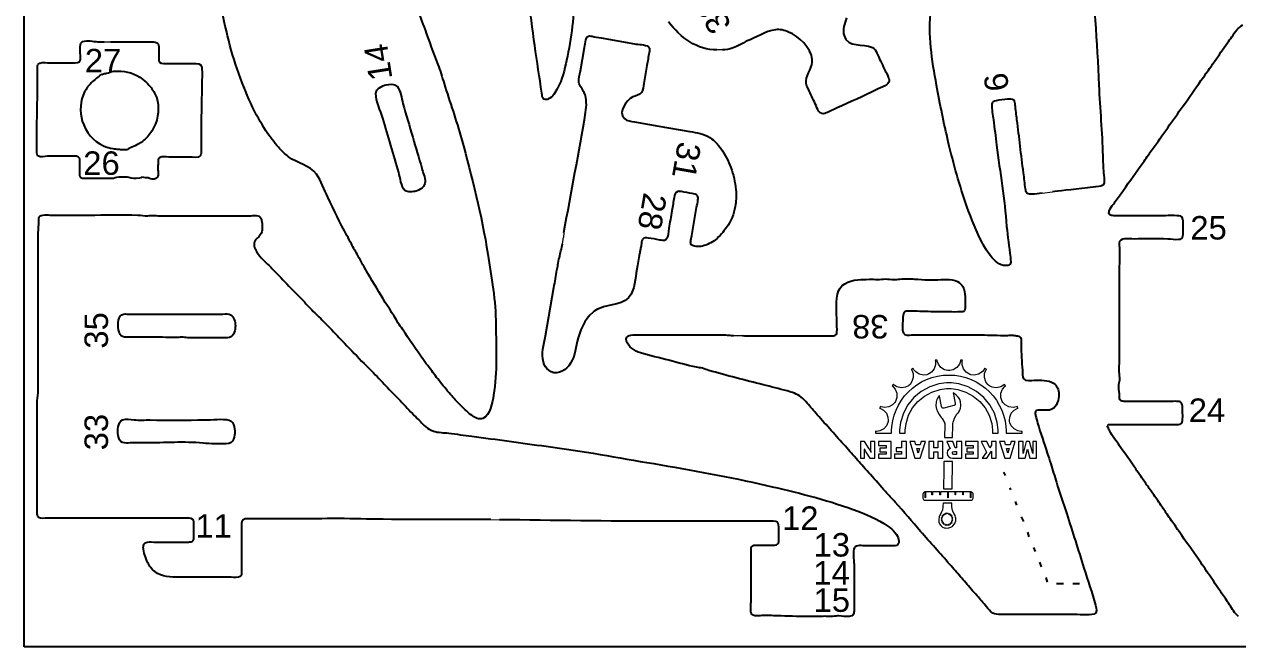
# Model space of a CAD drawing. Header units: millimetres. Extents: x 0 to 300, y 0 to 230.
# Drawn here: x 0 to 155.1, y 0 to 79.6 of the extents above; entities that cross this region are included whole.
import ezdxf
from ezdxf.enums import TextEntityAlignment as Align

# ---------------------------------------------------------------- set-up
doc = ezdxf.new("R2010")
doc.units = ezdxf.units.MM
doc.layers.add('Cut', color=7, linetype='Continuous', true_color=0xffffff)
for name, color, linetype, lineweight, true_color in [('Gravur', 3, 'Continuous', 15, 0x00ff00), ('Linen', 2, 'Continuous', 25, 0xffff00), ('Stege', 5, 'Continuous', 20, 0x0000ff), ('Text', 1, 'Continuous', 25, 0xff0000)]:
    doc.layers.add(name, color=color, linetype=linetype, lineweight=lineweight, true_color=true_color)
doc.styles.add('textstyle12', font='')
doc.styles.add('textstyle13', font='')
doc.styles.add('textstyle15', font='')
doc.styles.add('textstyle29', font='')
doc.styles.add('textstyle30', font='')
doc.styles.add('textstyle31', font='')
doc.styles.add('textstyle32', font='')
doc.styles.add('textstyle33', font='')
doc.styles.add('textstyle34', font='')
doc.styles.add('textstyle35', font='')
doc.styles.add('textstyle36', font='')
doc.styles.add('textstyle37', font='')
doc.styles.add('textstyle38', font='')
doc.styles.add('textstyle39', font='')
doc.styles.add('textstyle47', font='')
doc.styles.add('textstyle8', font='')
doc.styles.add('textstyle9', font='')
doc.styles.get('textstyle12').set_extended_font_data('Arial')
doc.styles.get('textstyle13').set_extended_font_data('Arial')
doc.styles.get('textstyle15').set_extended_font_data('Arial')
doc.styles.get('textstyle29').set_extended_font_data('Arial')
doc.styles.get('textstyle30').set_extended_font_data('Arial')
doc.styles.get('textstyle31').set_extended_font_data('Arial')
doc.styles.get('textstyle32').set_extended_font_data('Arial')
doc.styles.get('textstyle33').set_extended_font_data('Arial')
doc.styles.get('textstyle34').set_extended_font_data('Arial')
doc.styles.get('textstyle35').set_extended_font_data('Arial')
doc.styles.get('textstyle36').set_extended_font_data('Arial')
doc.styles.get('textstyle37').set_extended_font_data('Arial')
doc.styles.get('textstyle38').set_extended_font_data('Arial')
doc.styles.get('textstyle39').set_extended_font_data('Arial')
doc.styles.get('textstyle47').set_extended_font_data('Arial')
doc.styles.get('textstyle8').set_extended_font_data('Arial')
doc.styles.get('textstyle9').set_extended_font_data('Arial')

msp = doc.modelspace()

# ---------------------------------------------------------------- linework, layer by layer
at = {"layer": 'Cut'}
for p, q in [((0, 0), (0, 230)), ((138.62, 28.42), (138.43, 28.24)), ((300, 0), (0, 0))]:
    msp.add_line(p, q, dxfattribs=at)
for points in [[(73.73, 77.83), (77.99, 77.08)], [(71.1, 73.61), (71.63, 76.61)], [(2.97, 74.67), (5.52, 74.67)], [(1.7, 71.72), (1.7, 73.59)], [(79.59, 74.31), (79.18, 71.99)], [(78.02, 67.11), (81.11, 66.57), (85.08, 65.87)], [(21.12, 62.6), (18.47, 62.6)], [(85.32, 52.57), (85.95, 56.15)], [(3.43, 55.19), (8.24, 55.19)], [(24.43, 55.09), (28.65, 55.09)], [(145.88, 55.11), (139.9, 55.11)], [(1.77, 46.75), (1.77, 52.54)], [(140, 37.16), (140, 46.77)], [(66.62, 39.73), (67.71, 45.92)], [(15.99, 42.53), (22.96, 42.53), (25.12, 42.53)], [(15.9, 39.59), (13.64, 39.59)], [(78.28, 39.86), (83.09, 39.86), (89.18, 39.86)], [(93.59, 39.76), (98.01, 39.76), (101.93, 39.76)], [(146.37, 31.37), (141.86, 31.37)], [(1.67, 18.79), (1.67, 25.36)], [(15.5, 26.05), (13.54, 26.05)], [(17.07, 16.43), (5.79, 16.43), (2.94, 16.43)], [(32.28, 16.34), (29.14, 16.34)], [(94.69, 16.04), (91.94, 16.04), (81.54, 16.04)], [(27.77, 14.57), (27.77, 10.15)], [(92.92, 5.93), (92.92, 10.94)], [(106.07, 10.55), (106.07, 6.42)], [(26.1, 8.88), (23.55, 8.88), (19.82, 8.88)], [(133.92, 4.14), (126.85, 4.14), (124.79, 4.14)]]:
    msp.add_lwpolyline(points, dxfattribs=at)
for points in [[(133.64, 104.86), (135.89, 94), (136.89, 82.83), (137.37, 71.79)], [(65.15, 77.61), (64.63, 82.01), (63.87, 86.38), (63.26, 90.76)], [(48.98, 84.56), (49.78, 82.69), (50.54, 80.79), (51.23, 78.87)], [(70.44, 83.7), (70.24, 80.79), (69.97, 77.81), (69.32, 74.96)], [(27.87, 72.1), (26.61, 75.24), (25.83, 78.5), (25.16, 81.81)], [(116.62, 71.79), (116.04, 75), (115.5, 78.24), (115.91, 81.5)], [(88.55, 76.3), (86.08, 76.27), (83.84, 77.87), (82.37, 79.9)], [(105.11, 80.39), (104.89, 79.66), (104.55, 78.9), (104.79, 78.13)], [(155.02, 78.86), (155.25, 79.11), (155.49, 79.34), (155.79, 79.51)], [(7.35, 77.31), (7.67, 77.57), (8.7, 77.42), (9.05, 77.38)], [(51.23, 78.87), (51.76, 77.4), (52.27, 75.9), (52.86, 74.45)], [(66.05, 71.53), (65.78, 73.56), (65.4, 75.58), (65.15, 77.61)], [(71.63, 76.61), (71.68, 76.91), (71.73, 77.28), (71.8, 77.58)], [(71.8, 77.58), (71.84, 77.74), (71.85, 77.88), (71.97, 77.98)], [(71.97, 77.98), (72.15, 78.15), (72.39, 78.07), (72.58, 78.04)], [(72.58, 78.04), (72.92, 77.98), (73.38, 77.9), (73.73, 77.83)], [(96.04, 78.89), (94.69, 78.7), (93.59, 77.81), (92.3, 77.44)], [(97.71, 78.59), (97.2, 78.81), (96.59, 78.96), (96.04, 78.89)], [(100.73, 75.08), (100.59, 76.61), (99.02, 78.03), (97.71, 78.59)], [(104.79, 78.13), (105.29, 76.51), (107.22, 77.21), (108.42, 76.61)], [(153.81, 77.19), (154, 77.46), (154.17, 77.71), (154.37, 77.98)], [(154.37, 77.98), (154.59, 78.29), (154.77, 78.58), (155.02, 78.86)], [(7.19, 75.45), (7.19, 75.88), (6.99, 77.03), (7.35, 77.31)], [(9.05, 77.38), (9.28, 77.36), (9.42, 77.34), (9.64, 77.33)], [(9.64, 77.33), (9.85, 77.31), (10.02, 77.32), (10.23, 77.32)], [(11.02, 77.32), (11.08, 77.32), (11.34, 77.32), (11.61, 77.32)], [(11.61, 77.32), (11.84, 77.32), (12.06, 77.32), (12.29, 77.32)], [(12.29, 77.32), (12.74, 77.32), (13.04, 77.32), (13.47, 77.32)], [(13.47, 77.32), (13.81, 77.32), (14.12, 77.32), (14.45, 77.32)], [(14.45, 77.32), (14.97, 77.32), (15.5, 77.32), (16.02, 77.32)], [(16.02, 77.32), (16.38, 77.32), (16.69, 77.4), (16.97, 77.22)], [(16.97, 77.22), (17.2, 77.06), (17.19, 76.78), (17.2, 76.53)], [(17.2, 76.53), (17.21, 76.2), (17.2, 75.68), (17.2, 75.36)], [(77.99, 77.08), (78.49, 76.99), (79.37, 77.01), (79.78, 76.71)], [(79.78, 76.71), (80.03, 76.52), (79.92, 76.2), (79.88, 75.95)], [(92.3, 77.44), (91.21, 76.69), (89.98, 76.26), (89.25, 76.3)], [(108.42, 76.61), (108.73, 76.46), (108.85, 76.17), (108.99, 75.87)], [(152.15, 74.84), (152.7, 75.61), (153.26, 76.41), (153.81, 77.19)], [(1.75, 74.44), (1.93, 74.8), (2.64, 74.67), (2.97, 74.67)], [(5.52, 74.67), (5.95, 74.67), (6.42, 74.62), (6.79, 74.68)], [(6.79, 74.68), (7.25, 74.76), (7.19, 75.07), (7.19, 75.45)], [(17.2, 75.36), (17.2, 75.02), (17.11, 74.72), (17.51, 74.6)], [(17.51, 74.6), (17.86, 74.5), (18.36, 74.57), (18.77, 74.57)], [(18.77, 74.57), (19.72, 74.57), (20.67, 74.57), (21.61, 74.57)], [(21.61, 74.57), (22.11, 74.57), (22.59, 74.62), (22.68, 74.08)], [(69.32, 74.96), (69.05, 73.76), (68.77, 72.52), (68.18, 71.43)], [(79.88, 75.95), (79.79, 75.42), (79.68, 74.84), (79.59, 74.31)], [(99.95, 72.33), (100.02, 73.27), (100.83, 74.13), (100.73, 75.08)], [(108.99, 75.87), (109.31, 75.2), (109.61, 74.58), (109.93, 73.9)], [(151.67, 74.15), (151.83, 74.39), (151.98, 74.6), (152.15, 74.84)], [(1.7, 73.59), (1.7, 73.85), (1.64, 74.2), (1.75, 74.44)], [(9.93, 73.17), (9.57, 73), (9.52, 72.92), (9.24, 72.67)], [(9.93, 73.17), (10.23, 73.27), (10.31, 73.29), (10.53, 73.33)], [(10.53, 73.33), (10.89, 73.4), (11.09, 73.53), (11.41, 73.57)], [(11.41, 73.57), (11.7, 73.62), (12.06, 73.6), (12.39, 73.59)], [(12.39, 73.59), (13.48, 73.54), (14.64, 73.03), (15.43, 72.3)], [(22.68, 74.08), (22.79, 73.43), (22.69, 72.27), (22.69, 71.53)], [(52.86, 74.45), (53.18, 73.66), (53.42, 72.82), (53.67, 72)], [(70.9, 72.15), (70.82, 72.61), (71.02, 73.17), (71.1, 73.61)], [(109.93, 73.9), (110.09, 73.58), (110.32, 73.15), (110.45, 72.82)], [(150.42, 72.38), (150.64, 72.68), (150.84, 72.97), (151.05, 73.27)], [(151.05, 73.27), (151.27, 73.56), (151.46, 73.84), (151.67, 74.15)], [(1.6, 65.45), (1.6, 67.54), (1.7, 69.63), (1.7, 71.72)], [(8.57, 72.11), (8.24, 71.77), (7.94, 71.38), (7.72, 70.94)], [(9.24, 72.67), (9.03, 72.49), (8.78, 72.31), (8.57, 72.11)], [(15.43, 72.3), (15.67, 72.08), (15.89, 71.87), (16.09, 71.63)], [(16.09, 71.63), (16.4, 71.24), (16.73, 70.72), (16.9, 70.25)], [(22.69, 71.53), (22.69, 69.51), (22.6, 67.47), (22.6, 65.44)], [(29.7, 67.98), (28.98, 69.31), (28.43, 70.7), (27.87, 72.1)], [(44.95, 70.72), (44.95, 71.36), (45.71, 71.7), (46.26, 71.84)], [(46.26, 71.84), (46.66, 71.94), (47.34, 71.99), (47.66, 71.65)], [(47.66, 71.65), (48.11, 71.18), (48.22, 70.07), (48.4, 69.45)], [(53.67, 72), (54.4, 69.64), (55.23, 67.31), (55.89, 64.93)], [(66.19, 70.55), (66.14, 70.85), (66.09, 71.22), (66.05, 71.53)], [(68.18, 71.43), (67.9, 70.91), (67.57, 70.26), (67, 70.03)], [(71.58, 70.84), (71.38, 71.29), (70.99, 71.67), (70.9, 72.15)], [(79.18, 71.99), (79.12, 71.64), (79.12, 71.16), (78.92, 70.86)], [(100.34, 71.05), (100.14, 71.46), (99.91, 71.86), (99.95, 72.33)], [(109.99, 71.73), (109.67, 71.56), (109.25, 71.39), (108.91, 71.22)], [(110.48, 72.14), (110.37, 71.94), (110.2, 71.84), (109.99, 71.73)], [(110.45, 72.82), (110.54, 72.61), (110.61, 72.38), (110.48, 72.14)], [(118.12, 64.53), (117.56, 66.93), (117.06, 69.36), (116.62, 71.79)], [(137.37, 71.79), (137.5, 68.78), (137.79, 65.77), (137.86, 62.76)], [(148.15, 69.15), (148.92, 70.21), (149.65, 71.3), (150.42, 72.38)], [(7.72, 70.94), (7.14, 69.79), (7.04, 68.43), (7.42, 67.21)], [(16.9, 70.25), (17.31, 69.07), (17.15, 67.53), (16.58, 66.43)], [(45.82, 67.58), (45.54, 68.53), (44.95, 69.74), (44.95, 70.72)], [(66.44, 69.99), (66.23, 70.09), (66.22, 70.35), (66.19, 70.55)], [(67, 70.03), (66.84, 69.96), (66.61, 69.91), (66.44, 69.99)], [(71.76, 68.32), (71.89, 69.14), (71.93, 70.06), (71.58, 70.84)], [(77.79, 70.29), (76.97, 69.86), (75.86, 68.43), (76.72, 67.53)], [(78.92, 70.86), (78.7, 70.52), (78.13, 70.47), (77.79, 70.29)], [(101.22, 69.19), (100.92, 69.81), (100.63, 70.43), (100.34, 71.05)], [(108.91, 71.22), (107.27, 70.41), (105.58, 69.62), (103.9, 68.89)], [(125.69, 70), (125.23, 69.94), (124.68, 69.88), (124.22, 69.8)], [(126.49, 69.87), (126.3, 70.07), (125.95, 70.03), (125.69, 70)], [(126.67, 69.24), (126.65, 69.49), (126.65, 69.69), (126.49, 69.87)], [(48.4, 69.45), (48.81, 68.01), (49.24, 66.56), (49.65, 65.13)], [(68.99, 52.96), (69.89, 58.07), (70.92, 63.19), (71.76, 68.32)], [(101.76, 68.26), (101.45, 68.49), (101.4, 68.81), (101.22, 69.19)], [(102.52, 68.25), (102.27, 68.15), (102.01, 68.08), (101.76, 68.26)], [(103.9, 68.89), (103.46, 68.7), (102.96, 68.43), (102.52, 68.25)], [(123.67, 69.33), (123.65, 68.72), (123.82, 67.99), (123.9, 67.37)], [(124.22, 69.8), (123.93, 69.75), (123.69, 69.67), (123.67, 69.33)], [(126.9, 67.37), (126.82, 67.99), (126.73, 68.62), (126.67, 69.24)], [(144.19, 63.55), (145.51, 65.42), (146.82, 67.29), (148.15, 69.15)], [(7.42, 67.21), (7.85, 65.84), (8.79, 64.61), (10.13, 64.03)], [(31.7, 64.84), (30.94, 65.82), (30.3, 66.88), (29.7, 67.98)], [(47.88, 60.62), (47.22, 62.94), (46.5, 65.26), (45.82, 67.58)], [(76.72, 67.53), (77.03, 67.21), (77.6, 67.19), (78.02, 67.11)], [(123.9, 67.37), (124.03, 66.29), (124.15, 65.21), (124.29, 64.14)], [(127.74, 60.6), (127.43, 62.85), (127.19, 65.12), (126.9, 67.37)], [(1.6, 63.48), (1.59, 64.14), (1.6, 64.79), (1.6, 65.45)], [(16.18, 65.74), (16.01, 65.49), (15.84, 65.27), (15.63, 65.05)], [(16.58, 66.43), (16.46, 66.18), (16.34, 65.97), (16.18, 65.74)], [(22.6, 65.44), (22.6, 64.79), (22.6, 64.14), (22.6, 63.48)], [(85.08, 65.87), (85.97, 65.71), (86.85, 65.58), (87.63, 65.09)], [(10.13, 64.03), (10.49, 63.88), (10.94, 63.74), (11.31, 63.69)], [(11.31, 63.69), (11.59, 63.66), (11.73, 63.64), (12, 63.61)], [(12, 63.61), (12.25, 63.58), (12.37, 63.58), (12.59, 63.58)], [(14.94, 64.47), (14.16, 63.94), (13.71, 63.91), (13.18, 63.58)], [(15.63, 65.05), (15.41, 64.84), (15.19, 64.64), (14.94, 64.47)], [(32.49, 63.86), (32.22, 64.18), (31.96, 64.49), (31.7, 64.84)], [(33.79, 62.64), (33.3, 63.03), (32.89, 63.39), (32.49, 63.86)], [(49.65, 65.13), (50.02, 63.83), (50.47, 62.51), (50.81, 61.2)], [(55.89, 64.93), (57.22, 60.08), (58.48, 55.2), (59.25, 50.21)], [(87.63, 65.09), (88.23, 64.72), (88.67, 64.24), (89.07, 63.67)], [(89.07, 63.67), (89.59, 62.93), (90.01, 62.1), (90.32, 61.26)], [(120.5, 56.29), (119.56, 58.97), (118.78, 61.75), (118.12, 64.53)], [(124.29, 64.14), (124.74, 60.69), (125.31, 57.2), (125.58, 53.74)], [(1.75, 62.77), (1.58, 62.94), (1.6, 63.25), (1.6, 63.48)], [(2.97, 62.7), (2.56, 62.69), (2.08, 62.46), (1.75, 62.77)], [(5.82, 62.7), (4.87, 62.7), (3.92, 62.72), (2.97, 62.7)], [(6.94, 62.6), (6.67, 62.81), (6.14, 62.7), (5.82, 62.7)], [(7.09, 61.91), (7.09, 62.13), (7.14, 62.44), (6.94, 62.6)], [(12.59, 63.58), (12.86, 63.58), (13.03, 63.58), (13.18, 63.58)], [(17.33, 62.54), (17.06, 62.41), (17.1, 62.06), (17.1, 61.81)], [(18.47, 62.6), (18.13, 62.6), (17.64, 62.69), (17.33, 62.54)], [(22.49, 62.76), (22.26, 62.46), (21.47, 62.6), (21.12, 62.6)], [(22.6, 63.48), (22.6, 63.26), (22.64, 62.94), (22.49, 62.76)], [(37.35, 60.42), (36.51, 61.57), (34.87, 61.8), (33.79, 62.64)], [(137.86, 62.76), (137.88, 62.05), (137.92, 61.32), (137.97, 60.6)], [(142.66, 61.39), (142.83, 61.63), (142.99, 61.84), (143.16, 62.08)], [(143.16, 62.08), (143.35, 62.35), (143.51, 62.6), (143.7, 62.87)], [(143.7, 62.87), (143.86, 63.1), (144.02, 63.32), (144.19, 63.55)], [(7.25, 59.95), (7.06, 60.1), (7.09, 60.41), (7.09, 60.64)], [(7.09, 60.64), (7.09, 61.02), (7.1, 61.53), (7.09, 61.91)], [(17.1, 60.64), (17.1, 60.43), (17.13, 60.18), (17, 60)], [(17.1, 61.81), (17.1, 61.62), (17.09, 61.45), (17.09, 61.23)], [(17.09, 61.23), (17.09, 61), (17.1, 60.84), (17.1, 60.64)], [(48.66, 58.33), (48.17, 58.76), (48.06, 60), (47.88, 60.62)], [(50.81, 61.2), (50.95, 60.65), (51.25, 60.02), (51.24, 59.44)], [(90.32, 61.26), (90.64, 60.37), (90.88, 59.39), (90.97, 58.45)], [(127.99, 58.54), (127.89, 59.2), (127.83, 59.94), (127.74, 60.6)], [(137.97, 60.6), (137.99, 60.18), (138.11, 59.75), (138.04, 59.33)], [(140.21, 57.96), (141.03, 59.1), (141.85, 60.26), (142.66, 61.39)], [(7.98, 59.85), (7.71, 59.85), (7.45, 59.8), (7.25, 59.95)], [(10.13, 59.85), (9.42, 59.85), (8.69, 59.85), (7.98, 59.85)], [(11.12, 59.85), (10.85, 59.85), (10.42, 59.85), (10.13, 59.85)], [(12.1, 60.04), (11.57, 59.98), (11.65, 59.87), (11.12, 59.85)], [(12.59, 60.05), (12.45, 60.05), (12.25, 60.06), (12.1, 60.04)], [(13.37, 60), (13.15, 60.05), (12.85, 60.05), (12.59, 60.05)], [(14.73, 59.9), (14.12, 59.76), (13.81, 59.91), (13.37, 60)], [(15.04, 60.05), (14.95, 60), (14.86, 59.92), (14.73, 59.9)], [(15.83, 59.93), (15.67, 59.96), (15.33, 59.95), (15.04, 60.05)], [(16.61, 59.79), (16.2, 59.73), (16.07, 59.88), (15.83, 59.93)], [(17, 60), (16.91, 59.87), (16.76, 59.81), (16.61, 59.79)], [(38.79, 57.48), (38.33, 58.44), (37.98, 59.55), (37.35, 60.42)], [(51.24, 59.44), (51.24, 58.79), (50.65, 58.41), (50.08, 58.25)], [(138.04, 59.33), (137.98, 58.97), (137.7, 58.9), (137.37, 58.85)], [(41.25, 52.57), (40.35, 54.16), (39.59, 55.82), (38.79, 57.48)], [(50.08, 58.25), (49.69, 58.15), (49, 58.04), (48.66, 58.33)], [(83.09, 57.45), (82.97, 56.86), (82.89, 56.28), (82.79, 55.71)], [(83.55, 58.21), (83.18, 58.11), (83.16, 57.77), (83.09, 57.45)], [(84.02, 58.18), (83.84, 58.21), (83.71, 58.25), (83.55, 58.21)], [(85.37, 57.95), (84.97, 58.02), (84.41, 58.12), (84.02, 58.18)], [(86.06, 57.66), (85.91, 57.88), (85.63, 57.9), (85.37, 57.95)], [(86.12, 57.12), (86.15, 57.3), (86.18, 57.5), (86.06, 57.66)], [(90.97, 58.45), (91.01, 58.02), (91, 57.7), (90.99, 57.25)], [(128.2, 57.96), (128.03, 58.09), (128.02, 58.32), (127.99, 58.54)], [(128.83, 57.86), (128.64, 57.85), (128.37, 57.82), (128.2, 57.96)], [(130.11, 58), (129.72, 57.94), (129.21, 57.87), (128.83, 57.86)], [(135.9, 58.67), (133.96, 58.43), (132.03, 58.25), (131.46, 58.17)], [(137.37, 58.85), (136.88, 58.79), (136.38, 58.73), (135.9, 58.67)], [(139.22, 56.59), (139.56, 57.05), (139.87, 57.49), (140.21, 57.96)], [(85.95, 56.15), (86.01, 56.46), (86.08, 56.81), (86.12, 57.12)], [(90.86, 56.28), (90.68, 55.27), (90.39, 54.42), (89.76, 53.58)], [(90.99, 57.25), (90.98, 56.9), (90.92, 56.62), (90.86, 56.28)], [(122.51, 51.58), (121.69, 53.08), (121.07, 54.66), (120.5, 56.29)], [(138.74, 55.8), (138.84, 56.06), (139.04, 56.33), (139.22, 56.59)], [(1.86, 54.01), (1.88, 54.36), (1.77, 54.66), (1.92, 54.96)], [(1.92, 54.96), (2.1, 55.31), (3.07, 55.19), (3.43, 55.19)], [(8.24, 55.19), (10.32, 55.19), (12.45, 55.28), (14.52, 55.19)], [(14.52, 55.19), (14.96, 55.17), (15.35, 55.08), (15.8, 55.1)], [(15.8, 55.1), (16.03, 55.11), (16.25, 55.15), (16.48, 55.15)], [(16.48, 55.15), (16.77, 55.14), (16.98, 55.1), (17.27, 55.09)], [(17.27, 55.09), (17.58, 55.09), (17.83, 55.09), (18.15, 55.09)], [(18.15, 55.09), (20.2, 55.09), (22.37, 55.09), (24.43, 55.09)], [(28.65, 55.09), (29.06, 55.09), (29.86, 55.24), (30.16, 54.94)], [(30.16, 54.94), (30.32, 54.78), (30.33, 54.52), (30.36, 54.31)], [(30.36, 54.31), (30.45, 53.75), (30.5, 53.13), (30.16, 52.64)], [(82.79, 55.71), (82.66, 55), (82.52, 54.2), (82.4, 53.49)], [(138.69, 55.34), (138.62, 55.52), (138.7, 55.69), (138.74, 55.8)], [(139.11, 55.12), (138.95, 55.13), (138.77, 55.14), (138.69, 55.34)], [(139.9, 55.11), (139.66, 55.11), (139.33, 55.1), (139.11, 55.12)], [(147.35, 55.11), (146.88, 55.12), (146.36, 55.11), (145.88, 55.11)], [(148.12, 54.62), (148.05, 55.1), (147.77, 55.11), (147.35, 55.11)], [(148.14, 52.86), (148.15, 53.37), (148.2, 54.16), (148.12, 54.62)], [(1.77, 52.54), (1.77, 53.04), (1.84, 53.52), (1.86, 54.01)], [(82.4, 53.49), (82.33, 53.1), (82.34, 52.29), (82.03, 52.02)], [(89.76, 53.58), (89.34, 53.03), (88.92, 52.49), (88.37, 52.04)], [(125.58, 53.74), (125.69, 52.43), (125.9, 51.11), (126.06, 49.81)], [(147.98, 52.24), (148.14, 52.39), (148.14, 52.65), (148.14, 52.86)], [(29.43, 51.75), (29.26, 51.29), (29.51, 50.76), (29.77, 50.39)], [(30.16, 52.64), (29.94, 52.32), (29.57, 52.13), (29.43, 51.75)], [(41.82, 51.49), (41.63, 51.86), (41.45, 52.22), (41.25, 52.57)], [(42.64, 50.02), (42.37, 50.5), (42.07, 50.99), (41.82, 51.49)], [(68.4, 49.78), (68.52, 50.36), (68.69, 50.91), (68.79, 51.5)], [(78.88, 51.32), (78.84, 51.15), (78.79, 51.01), (78.76, 50.84)], [(79.03, 52.07), (78.88, 51.83), (78.93, 51.59), (78.88, 51.32)], [(79.79, 52.25), (79.49, 52.3), (79.21, 52.35), (79.03, 52.07)], [(81.24, 52), (80.76, 52.08), (80.27, 52.18), (79.79, 52.25)], [(82.03, 52.02), (81.83, 51.84), (81.47, 51.96), (81.24, 52)], [(85.27, 51.39), (85.17, 51.51), (85.18, 51.65), (85.19, 51.8)], [(85.19, 51.8), (85.21, 52.05), (85.28, 52.33), (85.32, 52.57)], [(85.87, 51.18), (85.69, 51.21), (85.42, 51.23), (85.27, 51.39)], [(86.68, 51.22), (86.41, 51.15), (86.15, 51.14), (85.87, 51.18)], [(88.37, 52.04), (87.89, 51.65), (87.28, 51.37), (86.68, 51.22)], [(123.01, 50.69), (122.82, 50.99), (122.68, 51.27), (122.51, 51.58)], [(140.07, 50.4), (140.08, 50.79), (139.98, 51.19), (140, 51.58)], [(140, 51.58), (140.03, 52.45), (141.22, 52.17), (141.86, 52.17)], [(141.86, 52.17), (143.28, 52.17), (144.76, 52.26), (146.18, 52.16)], [(146.18, 52.16), (146.6, 52.13), (147.14, 52.06), (147.55, 52.09)], [(147.55, 52.09), (147.72, 52.1), (147.86, 52.13), (147.98, 52.24)], [(29.77, 50.39), (30.19, 49.76), (30.77, 49.25), (31.3, 48.72)], [(43.39, 48.64), (43.14, 49.1), (42.89, 49.57), (42.64, 50.02)], [(59.25, 50.21), (59.71, 47.25), (60.27, 44.19), (60.29, 41.19)], [(68.22, 48.81), (68.27, 49.12), (68.34, 49.47), (68.4, 49.78)], [(78.55, 49.78), (78.48, 49.41), (78.44, 49.13), (78.37, 48.72)], [(78.68, 50.36), (78.64, 50.15), (78.6, 50.01), (78.55, 49.78)], [(78.76, 50.84), (78.72, 50.68), (78.72, 50.53), (78.68, 50.36)], [(124.61, 48.96), (123.95, 49.34), (123.42, 50.07), (123.01, 50.69)], [(126.06, 49.81), (126.1, 49.42), (126.21, 48.89), (125.78, 48.76)], [(140, 46.77), (140, 47.99), (140.04, 49.2), (140.07, 50.4)], [(31.3, 48.72), (31.63, 48.39), (31.95, 48.07), (32.27, 47.73)], [(45.61, 44.92), (44.87, 46.14), (44.09, 47.39), (43.39, 48.64)], [(67.71, 45.92), (67.84, 46.65), (67.97, 47.42), (68.1, 48.14)], [(68.1, 48.14), (68.14, 48.37), (68.18, 48.58), (68.22, 48.81)], [(78.37, 48.72), (78.16, 47.56), (78.12, 46.13), (77.58, 45.07)], [(125.78, 48.76), (125.44, 48.66), (124.95, 48.77), (124.61, 48.96)], [(1.77, 32.82), (1.77, 37.45), (1.77, 42.11), (1.77, 46.75)], [(32.27, 47.73), (32.96, 47.01), (33.64, 46.29), (34.34, 45.58)], [(103.94, 45.06), (104.2, 46.31), (105.38, 46.79), (106.54, 46.91)], [(106.54, 46.91), (107.07, 46.96), (107.49, 46.91), (108.02, 46.98)], [(108.02, 46.98), (108.42, 47.03), (108.71, 46.96), (109.09, 46.95)], [(109.09, 46.95), (109.42, 46.94), (109.74, 47.02), (110.08, 47.02)], [(110.08, 47.02), (110.45, 47.02), (110.79, 46.93), (111.15, 46.93)], [(111.15, 46.93), (111.42, 46.93), (111.67, 47), (111.94, 47.01)], [(111.94, 47.01), (112.53, 47.05), (113.21, 47.05), (113.8, 47.01)], [(113.8, 47.01), (114.4, 46.97), (114.96, 46.92), (115.57, 46.92)], [(115.57, 46.92), (115.85, 46.92), (116.18, 46.92), (116.45, 46.92)], [(116.45, 46.92), (117.36, 46.92), (118.48, 47.13), (119.3, 46.69)], [(119.3, 46.69), (119.58, 46.53), (119.82, 46.32), (119.98, 46.04)], [(34.34, 45.58), (34.77, 45.14), (35.19, 44.74), (35.62, 44.3)], [(77.58, 45.07), (76.84, 43.63), (74.8, 43.85), (73.52, 43.25)], [(103.89, 40.94), (103.89, 42.25), (103.68, 43.78), (103.94, 45.06)], [(119.98, 46.04), (120.19, 45.67), (120.22, 45.18), (120.26, 44.77)], [(35.62, 44.3), (35.89, 44.01), (36.13, 43.71), (36.41, 43.42)], [(47.81, 41.38), (47.1, 42.56), (46.32, 43.73), (45.61, 44.92)], [(120.28, 43.59), (120.28, 43.4), (120.32, 43.13), (120.18, 42.96)], [(120.26, 44.77), (120.3, 44.4), (120.28, 43.95), (120.28, 43.59)], [(12.13, 40.28), (11.94, 40.87), (11.84, 42.05), (12.48, 42.43)], [(12.48, 42.43), (12.74, 42.59), (13.07, 42.53), (13.34, 42.53)], [(13.34, 42.53), (13.72, 42.53), (14.15, 42.53), (14.52, 42.53)], [(14.52, 42.53), (15.01, 42.53), (15.51, 42.53), (15.99, 42.53)], [(25.12, 42.53), (25.47, 42.53), (25.86, 42.59), (26.2, 42.5)], [(26.2, 42.5), (26.71, 42.37), (26.94, 41.74), (26.97, 41.26)], [(36.41, 43.42), (36.88, 42.92), (37.37, 42.48), (37.85, 42)], [(37.85, 42), (38.13, 41.73), (38.38, 41.44), (38.66, 41.16)], [(72.67, 42.75), (71.63, 41.88), (70.97, 40.31), (70.68, 39.01)], [(73.52, 43.25), (73.21, 43.11), (72.92, 42.96), (72.67, 42.75)], [(112.33, 42.12), (112.32, 41.58), (112.15, 40.57), (112.39, 40.09)], [(112.56, 42.8), (112.33, 42.65), (112.34, 42.36), (112.33, 42.12)], [(113.41, 42.9), (113.09, 42.9), (112.81, 42.97), (112.56, 42.8)], [(116.26, 42.83), (115.33, 42.83), (114.36, 42.9), (113.41, 42.9)], [(117.04, 42.8), (116.74, 42.81), (116.55, 42.83), (116.26, 42.83)], [(118.22, 42.8), (117.82, 42.8), (117.45, 42.8), (117.04, 42.8)], [(119.69, 42.81), (119.21, 42.78), (118.7, 42.8), (118.22, 42.8)], [(120.18, 42.96), (120.06, 42.81), (119.88, 42.81), (119.69, 42.81)], [(26.97, 41.26), (27.02, 40.71), (26.95, 40), (26.47, 39.65)], [(38.66, 41.16), (38.96, 40.86), (39.25, 40.58), (39.54, 40.28)], [(48.34, 40.6), (48.16, 40.87), (47.98, 41.1), (47.81, 41.38)], [(51.04, 36.67), (50.12, 37.97), (49.23, 39.29), (48.34, 40.6)], [(60.29, 41.19), (60.3, 38.15), (60.49, 35.18), (59.98, 32.16)], [(103.67, 39.82), (103.89, 39.93), (103.88, 40.16), (103.89, 40.35)], [(103.89, 40.35), (103.9, 40.54), (103.89, 40.75), (103.89, 40.94)], [(12.57, 39.65), (12.3, 39.76), (12.21, 40.02), (12.13, 40.28)], [(13.64, 39.59), (13.31, 39.59), (12.88, 39.52), (12.57, 39.65)], [(19.43, 39.52), (18.26, 39.55), (17.09, 39.59), (15.9, 39.59)], [(20.12, 39.57), (19.88, 39.57), (19.67, 39.51), (19.43, 39.52)], [(20.9, 39.5), (20.63, 39.51), (20.39, 39.57), (20.12, 39.57)], [(21.98, 39.49), (21.62, 39.49), (21.26, 39.48), (20.9, 39.5)], [(23.16, 39.49), (22.76, 39.49), (22.38, 39.49), (21.98, 39.49)], [(25.41, 39.49), (24.66, 39.49), (23.91, 39.49), (23.16, 39.49)], [(26.47, 39.65), (26.18, 39.43), (25.77, 39.49), (25.41, 39.49)], [(39.54, 40.28), (40.01, 39.8), (40.45, 39.29), (40.92, 38.81)], [(40.92, 38.81), (41.77, 37.94), (42.59, 37.05), (43.45, 36.21)], [(66.36, 36.39), (66.06, 37.47), (66.43, 38.65), (66.62, 39.73)], [(70.68, 39.01), (70.44, 37.94), (70.33, 36.79), (69.6, 35.92)], [(77, 39.07), (76.75, 39.97), (77.68, 39.86), (78.28, 39.86)], [(78.77, 37.58), (78.05, 37.82), (77.22, 38.29), (77, 39.07)], [(89.18, 39.86), (89.46, 39.86), (89.78, 39.86), (90.06, 39.83)], [(90.06, 39.83), (90.26, 39.81), (90.43, 39.77), (90.65, 39.77)], [(91.78, 39.77), (92.06, 39.75), (92.85, 39.76), (93.59, 39.76)], [(101.93, 39.76), (102.33, 39.76), (102.82, 39.75), (103.21, 39.76)], [(103.21, 39.76), (103.38, 39.77), (103.52, 39.75), (103.67, 39.82)], [(112.39, 40.09), (112.55, 39.76), (113.12, 39.86), (113.41, 39.86)], [(113.41, 39.86), (114.17, 39.86), (115, 39.86), (115.77, 39.86)], [(115.77, 39.86), (117.96, 39.86), (120.15, 39.86), (122.34, 39.86)], [(122.34, 39.86), (123.42, 39.86), (124.51, 39.8), (125.58, 39.8)], [(125.58, 39.8), (125.81, 39.8), (126.03, 39.85), (126.27, 39.84)], [(126.27, 39.84), (126.46, 39.83), (126.66, 39.8), (126.85, 39.76)], [(126.85, 39.76), (127.04, 39.74), (127.21, 39.74), (127.34, 39.53)], [(127.34, 39.53), (127.51, 39.28), (127.44, 38.93), (127.44, 38.58)], [(82.4, 36.62), (81.21, 36.95), (79.95, 37.19), (78.77, 37.58)], [(127.44, 38.58), (127.44, 37.52), (127.49, 36.4), (127.61, 35.35)], [(43.45, 36.21), (44.09, 35.59), (44.69, 34.94), (45.33, 34.29)], [(51.76, 35.69), (51.51, 36.02), (51.27, 36.34), (51.04, 36.67)], [(53.03, 34.02), (52.6, 34.58), (52.19, 35.13), (51.76, 35.69)], [(67.04, 35.34), (66.7, 35.61), (66.48, 35.96), (66.36, 36.39)], [(69.6, 35.92), (68.98, 35.18), (67.89, 34.65), (67.04, 35.34)], [(85.94, 35.74), (84.75, 35.98), (83.57, 36.3), (82.4, 36.62)], [(86.72, 35.6), (86.46, 35.66), (86.21, 35.68), (85.94, 35.74)], [(140.01, 34.61), (139.95, 35.34), (140, 36.39), (140, 37.16)], [(45.33, 34.29), (45.98, 33.64), (46.47, 33.07), (47.1, 32.43)], [(87.51, 35.33), (87.23, 35.41), (86.99, 35.52), (86.72, 35.6)], [(94.47, 33.49), (92.16, 34.07), (89.8, 34.66), (87.51, 35.33)], [(127.61, 35.35), (127.65, 35.03), (127.53, 34.49), (127.74, 34.23)], [(127.74, 34.23), (127.98, 33.93), (128.77, 34.07), (129.11, 34.07)], [(140.01, 33.92), (140.07, 34.19), (140.04, 34.31), (140.01, 34.61)], [(1.67, 31.45), (1.68, 31.91), (1.77, 32.36), (1.77, 32.82)], [(54.49, 32.26), (53.98, 32.84), (53.51, 33.41), (53.03, 34.02)], [(97.52, 32.7), (96.51, 32.97), (95.48, 33.24), (94.47, 33.49)], [(99.28, 31.94), (98.75, 32.33), (98.16, 32.52), (97.52, 32.7)], [(129.11, 34.07), (129.83, 34.06), (130.98, 34.12), (131.56, 33.7)], [(131.56, 33.7), (132.01, 33.37), (132.24, 32.86), (132.25, 32.3)], [(139.91, 33.23), (139.88, 33.46), (139.94, 33.63), (140.01, 33.92)], [(140, 32.05), (139.99, 32.44), (139.95, 32.87), (139.91, 33.23)], [(1.67, 25.36), (1.67, 27.39), (1.62, 29.42), (1.67, 31.45)], [(47.1, 32.43), (47.72, 31.79), (48.36, 31.18), (48.95, 30.52)], [(55.09, 31.57), (54.88, 31.8), (54.69, 32.02), (54.49, 32.26)], [(55.87, 30.79), (55.61, 31.05), (55.35, 31.3), (55.09, 31.57)], [(59.98, 32.16), (59.84, 31.29), (59.57, 29.53), (58.62, 29.18)], [(100.08, 31.13), (99.81, 31.44), (99.62, 31.68), (99.28, 31.94)], [(101.37, 29.66), (100.95, 30.13), (100.5, 30.66), (100.08, 31.13)], [(132.25, 32.3), (132.27, 31.62), (132.01, 30.69), (131.37, 30.36)], [(140.05, 31.6), (139.98, 31.74), (140, 31.88), (140, 32.05)], [(140.58, 31.37), (140.39, 31.38), (140.16, 31.38), (140.05, 31.6)], [(141.86, 31.37), (141.46, 31.37), (140.97, 31.35), (140.58, 31.37)], [(147.35, 31.37), (147.05, 31.38), (146.68, 31.37), (146.37, 31.37)], [(147.88, 31.21), (147.74, 31.36), (147.54, 31.36), (147.35, 31.37)], [(148.04, 30.58), (148.04, 30.8), (148.05, 31.05), (147.88, 31.21)], [(48.95, 30.52), (49.24, 30.2), (49.54, 29.89), (49.85, 29.58)], [(49.85, 29.58), (50.11, 29.32), (50.37, 29.06), (50.63, 28.8)], [(57.25, 29.55), (56.72, 29.92), (56.32, 30.34), (55.87, 30.79)], [(58.62, 29.18), (58.13, 28.99), (57.63, 29.29), (57.25, 29.55)], [(104.96, 25.63), (103.76, 26.97), (102.56, 28.3), (101.37, 29.66)], [(129.27, 30.02), (129.21, 29.87), (129.26, 29.68), (129.28, 29.56)], [(129.99, 30.24), (129.66, 30.24), (129.4, 30.32), (129.27, 30.02)], [(129.28, 29.56), (129.35, 29.27), (129.46, 28.88), (129.54, 28.58)], [(131.37, 30.36), (131.01, 30.17), (130.41, 30.25), (129.99, 30.24)], [(148.01, 28.73), (148.15, 29.2), (148.05, 30.02), (148.04, 30.58)], [(12.57, 26.11), (11.9, 26.37), (11.9, 27.52), (12.02, 28.11)], [(12.02, 28.11), (12.1, 28.46), (12.22, 28.87), (12.57, 29.02)], [(12.57, 29.02), (13.03, 29.22), (13.52, 29.03), (14.03, 29)], [(14.03, 29), (14.7, 28.96), (15.41, 29), (16.09, 28.99)], [(16.09, 28.99), (18.41, 28.97), (20.74, 28.99), (23.06, 28.99)], [(23.06, 28.99), (24.01, 28.99), (25.28, 29.21), (26.19, 28.96)], [(26.19, 28.96), (26.94, 28.76), (26.94, 27.65), (26.88, 27.03)], [(50.63, 28.8), (50.86, 28.57), (51.07, 28.34), (51.32, 28.13)], [(51.32, 28.13), (51.62, 27.87), (51.91, 27.71), (52.3, 27.58)], [(129.54, 28.58), (129.88, 27.3), (130.4, 26.03), (130.77, 24.75)], [(138.76, 27.54), (138.59, 27.83), (138.6, 28.05), (138.43, 28.24)], [(138.62, 28.42), (138.73, 28.42), (138.84, 28.42), (139.11, 28.42)], [(139.11, 28.42), (139.27, 28.42), (139.45, 28.42), (139.6, 28.42)], [(139.6, 28.42), (140.03, 28.42), (140.54, 28.42), (140.98, 28.42)], [(140.98, 28.42), (142.56, 28.42), (144.19, 28.42), (145.78, 28.42)], [(145.78, 28.42), (146.27, 28.42), (146.88, 28.42), (147.35, 28.42)], [(147.35, 28.42), (147.64, 28.43), (147.91, 28.4), (148.01, 28.73)], [(26.88, 27.03), (26.84, 26.7), (26.71, 26.33), (26.44, 26.11)], [(52.3, 27.58), (52.93, 27.35), (53.61, 27.38), (54.26, 27.3)], [(54.26, 27.3), (55.24, 27.18), (56.22, 27.03), (57.21, 26.91)], [(57.21, 26.91), (60.38, 26.51), (63.56, 26.05), (66.72, 25.63)], [(140.02, 25.68), (139.61, 26.27), (139.1, 26.92), (138.76, 27.54)], [(13.54, 26.05), (13.23, 26.05), (12.86, 25.99), (12.57, 26.11)], [(22.86, 26.03), (20.45, 26.26), (17.92, 26.05), (15.5, 26.05)], [(24.33, 25.95), (23.85, 25.95), (23.35, 25.99), (22.86, 26.03)], [(25.12, 25.95), (24.84, 25.95), (24.6, 25.95), (24.33, 25.95)], [(26.44, 26.11), (26.11, 25.84), (25.51, 25.95), (25.12, 25.95)], [(66.72, 25.63), (71.31, 25.03), (75.9, 24.18), (80.46, 23.41)], [(105.73, 24.75), (105.47, 25.05), (105.22, 25.34), (104.96, 25.63)], [(142.08, 22.73), (141.42, 23.71), (140.7, 24.7), (140.02, 25.68)], [(80.46, 23.41), (85.28, 22.6), (90.12, 21.71), (94.89, 20.62)], [(106.53, 23.87), (106.26, 24.16), (106, 24.44), (105.73, 24.75)], [(107.29, 22.98), (107.03, 23.28), (106.8, 23.58), (106.53, 23.87)], [(130.77, 24.75), (130.9, 24.29), (131.09, 23.84), (131.23, 23.38)], [(131.23, 23.38), (131.46, 22.59), (131.72, 21.81), (131.94, 21.02)], [(108.19, 22), (107.89, 22.34), (107.58, 22.63), (107.29, 22.98)], [(110.08, 19.84), (109.44, 20.55), (108.83, 21.3), (108.19, 22)], [(143.36, 20.87), (142.93, 21.51), (142.51, 22.1), (142.08, 22.73)], [(94.89, 20.62), (98.62, 19.76), (102.38, 18.87), (105.97, 17.54)], [(131.94, 21.02), (132.33, 19.67), (132.83, 18.33), (133.26, 17)], [(144.25, 19.59), (143.97, 20), (143.65, 20.46), (143.36, 20.87)], [(1.67, 17.12), (1.66, 17.67), (1.67, 18.24), (1.67, 18.79)], [(111.34, 18.47), (110.92, 18.92), (110.5, 19.38), (110.08, 19.84)], [(145.29, 18.12), (144.93, 18.64), (144.59, 19.09), (144.25, 19.59)], [(1.83, 16.53), (1.65, 16.67), (1.67, 16.93), (1.67, 17.12)], [(105.97, 17.54), (107.51, 16.96), (109.05, 16.37), (110.39, 15.43)], [(114.58, 14.74), (113.52, 15.98), (112.46, 17.27), (111.34, 18.47)], [(146.08, 16.94), (145.8, 17.36), (145.57, 17.72), (145.29, 18.12)], [(2.94, 16.43), (2.63, 16.43), (2.08, 16.33), (1.83, 16.53)], [(20.51, 16.43), (19.36, 16.43), (18.22, 16.43), (17.07, 16.43)], [(21.53, 16.28), (21.3, 16.51), (20.85, 16.43), (20.51, 16.43)], [(21.68, 15.65), (21.68, 15.87), (21.69, 16.11), (21.53, 16.28)], [(21.69, 14.18), (21.69, 14.6), (21.69, 15.22), (21.68, 15.65)], [(27.77, 15.65), (27.76, 15.32), (27.77, 14.91), (27.77, 14.57)], [(28, 16.23), (27.79, 16.1), (27.78, 15.86), (27.77, 15.65)], [(29.14, 16.34), (28.73, 16.34), (28.32, 16.45), (28, 16.23)], [(43.76, 16.33), (39.94, 16.43), (36.1, 16.34), (32.28, 16.34)], [(59.63, 16.27), (55.08, 16.3), (49.39, 16.2), (43.76, 16.33)], [(81.54, 16.04), (74.62, 16.04), (67.66, 16.15), (60.74, 16.24)], [(96.06, 16.01), (95.65, 16.12), (95.14, 16.04), (94.69, 16.04)], [(96.45, 15.35), (96.44, 15.68), (96.42, 15.91), (96.06, 16.01)], [(133.26, 17), (134, 14.68), (134.74, 12.36), (135.46, 10.03)], [(147.25, 15.28), (146.87, 15.83), (146.46, 16.38), (146.08, 16.94)], [(21.46, 13.45), (21.72, 13.58), (21.68, 13.93), (21.69, 14.18)], [(96.46, 13.88), (96.46, 14.32), (96.47, 14.93), (96.45, 15.35)], [(110.39, 15.43), (110.74, 15.18), (111.06, 14.9), (111.35, 14.57)], [(111.35, 14.57), (111.58, 14.3), (111.72, 14.02), (111.77, 13.69)], [(118.31, 10.52), (117.08, 11.94), (115.82, 13.31), (114.58, 14.74)], [(147.98, 14.2), (147.73, 14.56), (147.5, 14.91), (147.25, 15.28)], [(150.39, 10.76), (149.6, 11.92), (148.8, 13.05), (147.98, 14.2)], [(15.22, 12.7), (15.21, 12.92), (15.23, 13.15), (15.44, 13.29)], [(15.41, 11.72), (15.32, 12.02), (15.23, 12.4), (15.22, 12.7)], [(15.44, 13.29), (15.74, 13.49), (16.19, 13.39), (16.58, 13.39)], [(16.58, 13.39), (17.73, 13.39), (18.87, 13.39), (20.02, 13.39)], [(20.02, 13.39), (20.33, 13.39), (20.7, 13.39), (21, 13.39)], [(21, 13.39), (21.18, 13.4), (21.31, 13.38), (21.46, 13.45)], [(92.92, 12.31), (92.93, 12.51), (92.91, 12.76), (93.08, 12.9)], [(93.08, 12.9), (93.27, 13.05), (93.59, 13), (93.81, 13)], [(93.81, 13), (94.37, 13), (95.01, 13), (95.57, 13)], [(95.57, 13), (95.84, 13), (96.1, 12.94), (96.3, 13.1)], [(96.3, 13.1), (96.5, 13.26), (96.45, 13.62), (96.46, 13.88)], [(106.13, 12.67), (105.87, 12.15), (106.07, 11.13), (106.07, 10.55)], [(107.54, 12.9), (107.19, 12.9), (106.32, 13.05), (106.13, 12.67)], [(110.78, 12.9), (109.7, 12.9), (108.62, 12.9), (107.54, 12.9)], [(111.69, 13.06), (111.48, 12.82), (111.12, 12.9), (110.78, 12.9)], [(111.77, 13.69), (111.79, 13.49), (111.85, 13.23), (111.69, 13.06)], [(15.78, 10.74), (15.62, 11.06), (15.51, 11.39), (15.41, 11.72)], [(92.92, 10.94), (92.92, 11.39), (92.91, 11.86), (92.92, 12.31)], [(16.68, 9.6), (16.29, 9.91), (15.99, 10.3), (15.78, 10.74)], [(19.82, 8.88), (18.75, 8.88), (17.57, 8.91), (16.68, 9.6)], [(27.77, 9.47), (27.75, 9.13), (27.75, 8.96), (27.37, 8.89)], [(27.77, 10.15), (27.77, 9.93), (27.78, 9.68), (27.77, 9.47)], [(119.68, 8.95), (119.22, 9.47), (118.75, 10), (118.31, 10.52)], [(135.46, 10.03), (135.94, 8.47), (136.52, 6.89), (136.95, 5.32)], [(151.13, 9.68), (150.89, 10.05), (150.65, 10.4), (150.39, 10.76)], [(151.89, 8.6), (151.64, 8.97), (151.38, 9.31), (151.13, 9.68)], [(27.37, 8.89), (27, 8.83), (26.53, 8.88), (26.1, 8.88)], [(121.04, 7.38), (120.58, 7.9), (120.14, 8.43), (119.68, 8.95)], [(152.59, 7.52), (152.34, 7.89), (152.15, 8.23), (151.89, 8.6)], [(106.07, 6.42), (106.07, 5.87), (106.09, 5.08), (106.07, 4.56)], [(121.82, 6.5), (121.56, 6.8), (121.3, 7.08), (121.04, 7.38)], [(122.99, 5.12), (122.58, 5.6), (122.22, 6.03), (121.82, 6.5)], [(153.55, 6.15), (153.21, 6.63), (152.9, 7.06), (152.59, 7.52)], [(93.02, 4.13), (92.74, 4.49), (92.92, 5.49), (92.92, 5.93)], [(123.81, 4.3), (123.48, 4.51), (123.24, 4.83), (122.99, 5.12)], [(136.95, 5.32), (137.06, 4.9), (137.2, 4.3), (136.76, 4.17)], [(154.07, 5.37), (153.9, 5.64), (153.74, 5.88), (153.55, 6.15)], [(155.21, 3.88), (154.74, 4.22), (154.38, 4.88), (154.07, 5.37)], [(93.81, 3.97), (93.57, 3.97), (93.19, 3.92), (93.02, 4.13)], [(95.77, 3.97), (95.12, 3.99), (94.46, 3.97), (93.81, 3.97)], [(99.69, 3.87), (98.38, 3.87), (97.08, 3.93), (95.77, 3.97)], [(101.66, 3.87), (101.03, 3.87), (100.33, 3.87), (99.69, 3.87)], [(102.24, 3.89), (102.03, 3.88), (101.88, 3.88), (101.66, 3.87)], [(103.32, 3.88), (102.91, 3.86), (102.62, 3.89), (102.24, 3.89)], [(104.1, 3.94), (103.95, 3.95), (103.71, 3.89), (103.32, 3.88)], [(105.29, 3.88), (104.96, 3.89), (104.67, 3.85), (104.1, 3.94)], [(105.91, 4.03), (105.75, 3.87), (105.54, 3.87), (105.29, 3.88)], [(106.07, 4.56), (106.06, 4.38), (106.07, 4.18), (105.91, 4.03)], [(124.79, 4.14), (124.45, 4.14), (124.11, 4.11), (123.81, 4.3)], [(136.76, 4.17), (136.05, 3.97), (134.75, 4.14), (133.92, 4.14)]]:
    msp.add_open_spline(points, degree=3, dxfattribs=at)
at = {"layer": 'Gravur'}
for points in [[(108.83, 27.3), (108.83, 27.29), (108.85, 27.29), (109.06, 27.29), (109.09, 27.29), (110.87, 27.29), (110.87, 27.6), (110.91, 28.16), (111.02, 28.89), (111.2, 29.59), (111.45, 30.26), (111.75, 30.9), (112.12, 31.51), (112.54, 32.07), (113.02, 32.59), (113.54, 33.06), (114.1, 33.49), (114.7, 33.85), (115.34, 34.16), (116.02, 34.41), (116.72, 34.59), (117.45, 34.7), (118.01, 34.74), (118.38, 34.74), (118.95, 34.7), (119.67, 34.59), (120.38, 34.41), (121.05, 34.16), (121.69, 33.85), (122.29, 33.49), (122.86, 33.06), (123.38, 32.59), (123.85, 32.07), (124.27, 31.51), (124.64, 30.9), (124.95, 30.26), (125.19, 29.59), (125.37, 28.89), (125.48, 28.16), (125.52, 27.6), (125.52, 27.29), (127.56, 27.29), (127.56, 27.53), (127.42, 27.52), (127, 27.59), (126.52, 27.85), (126.16, 28.25), (125.98, 28.64), (125.96, 28.78), (125.93, 28.91), (125.97, 29.34), (126.17, 29.85), (126.54, 30.25), (126.91, 30.46), (127.04, 30.5), (127.03, 30.52), (126.96, 30.71), (126.96, 30.73), (126.83, 30.67), (126.41, 30.6), (125.87, 30.67), (125.39, 30.92), (125.09, 31.23), (125.02, 31.35), (124.95, 31.47), (124.84, 31.88), (124.85, 32.42), (125.06, 32.93), (125.34, 33.25), (125.45, 33.33), (125.44, 33.35), (125.3, 33.51), (125.29, 33.53), (125.19, 33.43), (124.82, 33.21), (124.29, 33.1), (123.75, 33.17), (123.37, 33.36), (123.26, 33.45), (123.16, 33.54), (122.91, 33.88), (122.74, 34.4), (122.76, 34.95), (122.91, 35.35), (122.99, 35.46), (122.97, 35.47), (122.79, 35.57), (122.77, 35.58), (122.71, 35.46), (122.44, 35.13), (121.98, 34.84), (121.44, 34.73), (121.02, 34.77), (120.89, 34.82), (120.76, 34.87), (120.41, 35.11), (120.07, 35.53), (119.91, 36.05), (119.91, 36.48), (119.94, 36.62), (119.92, 36.62), (119.72, 36.65), (119.7, 36.66), (119.68, 36.52), (119.54, 36.12), (119.21, 35.69), (118.75, 35.4), (118.33, 35.3), (118.06, 35.3), (117.64, 35.4), (117.18, 35.69), (116.85, 36.12), (116.7, 36.52), (116.69, 36.66), (116.67, 36.65), (116.47, 36.62), (116.44, 36.62), (116.48, 36.48), (116.48, 36.05), (116.32, 35.53), (115.98, 35.11), (115.63, 34.87), (115.5, 34.82), (115.37, 34.77), (114.94, 34.73), (114.41, 34.84), (113.95, 35.13), (113.68, 35.46), (113.62, 35.59), (113.6, 35.58), (113.42, 35.47), (113.4, 35.46), (113.48, 35.35), (113.63, 34.95), (113.65, 34.4), (113.48, 33.89), (113.23, 33.54), (113.12, 33.45), (113.02, 33.36), (112.63, 33.18), (112.09, 33.1), (111.56, 33.22), (111.19, 33.43), (111.1, 33.53), (111.08, 33.51), (110.95, 33.35), (110.93, 33.34), (111.05, 33.26), (111.32, 32.93), (111.53, 32.43), (111.55, 31.88), (111.43, 31.47), (111.36, 31.35), (111.29, 31.23), (110.99, 30.93), (110.51, 30.67), (109.97, 30.6), (109.55, 30.68), (109.43, 30.73), (109.42, 30.71), (109.35, 30.52), (109.34, 30.5), (109.47, 30.46), (109.84, 30.25), (110.21, 29.85), (110.41, 29.34), (110.45, 28.92), (110.42, 28.78), (110.4, 28.65), (110.22, 28.26), (109.86, 27.85), (109.38, 27.6), (108.96, 27.53), (108.82, 27.54), (108.82, 27.38)], [(113.73, 31.88), (112.96, 30.94), (112.38, 29.87), (112.01, 28.68), (111.88, 27.73), (111.88, 27.29), (112.61, 27.29), (112.61, 27.69), (112.72, 28.54), (113.05, 29.59), (113.56, 30.54), (114.24, 31.36), (115.07, 32.04), (116.02, 32.56), (117.07, 32.89), (117.91, 33), (118.48, 33), (119.32, 32.89), (120.37, 32.56), (121.32, 32.04), (122.15, 31.36), (122.83, 30.54), (123.35, 29.59), (123.67, 28.54), (123.79, 27.69), (123.79, 27.29), (124.51, 27.29), (124.51, 27.73), (124.38, 28.68), (124.01, 29.87), (123.43, 30.94), (122.66, 31.87), (121.72, 32.65), (120.65, 33.23), (119.47, 33.6), (118.51, 33.72), (118.19, 33.72), (117.88, 33.72), (116.92, 33.6), (115.74, 33.23), (114.66, 32.65)], [(119.7, 30.54), (119.7, 30.56), (119.74, 30.81), (119.74, 30.89), (119.74, 30.92), (119.7, 31.26), (119.7, 31.29), (119.69, 31.32), (119.58, 31.62), (119.56, 31.64), (119.54, 31.7), (119.38, 31.91), (119.2, 32.09), (119.17, 32.13), (119.15, 32.15), (118.93, 32.33), (118.9, 32.35), (118.89, 32.36), (118.75, 32.45), (118.74, 32.45), (118.74, 32.45), (118.74, 32.44), (118.74, 32.44), (119.01, 31.12), (119.02, 31.1), (119.01, 31.03), (118.98, 30.94), (118.92, 30.87), (118.86, 30.83), (118.84, 30.83), (117.53, 30.51), (117.5, 30.51), (117.43, 30.52), (117.35, 30.55), (117.29, 30.62), (117.26, 30.68), (117.25, 30.7), (116.99, 32.02), (116.99, 32.02), (116.98, 32.06), (116.98, 32.07), (116.95, 32.06), (116.87, 31.97), (116.76, 31.79), (116.67, 31.59), (116.62, 31.43), (116.6, 31.38), (116.58, 31.29), (116.54, 30.82), (116.62, 30.36), (116.65, 30.27), (116.65, 30.27), (116.68, 30.19), (116.78, 29.97), (116.96, 29.68), (117.14, 29.42), (117.27, 29.26), (117.31, 29.21), (117.33, 29.18), (117.47, 28.96), (117.49, 28.94), (117.51, 28.9), (117.57, 28.79), (117.62, 28.67), (117.65, 28.57), (117.66, 28.52), (117.66, 28.5), (117.66, 28.48), (117.66, 28.33), (117.66, 28.32), (117.66, 28.19), (117.63, 26.88), (117.63, 26.75), (118.67, 26.75), (118.68, 28.27), (118.68, 28.29), (118.68, 28.44), (118.68, 28.45), (118.69, 28.48), (118.76, 28.74), (118.77, 28.76), (118.78, 28.79), (118.8, 28.86), (118.82, 28.92), (118.84, 28.97), (118.85, 29.01), (118.86, 29.03), (118.87, 29.08), (119.1, 29.56), (119.12, 29.6), (119.15, 29.64), (119.23, 29.76), (119.32, 29.86), (119.41, 29.96), (119.49, 30.09), (119.52, 30.14), (119.54, 30.17), (119.69, 30.5)], [(108.24, 24.87), (108.22, 24.9), (108.03, 25.27), (108.01, 25.3), (107.43, 26.24), (106.9, 26.24), (106.9, 24.12), (107.43, 24.12), (107.43, 24.87), (107.39, 25.26), (107.38, 25.3), (107.39, 25.27), (107.58, 24.93), (107.6, 24.89), (108.1, 24.12), (108.71, 24.12), (108.71, 26.24), (108.18, 26.24), (108.18, 25.21), (108.18, 25.18), (108.23, 24.89)], [(110.16, 24.61), (109.2, 24.61), (109.2, 24.12), (110.8, 24.12), (110.8, 26.24), (109.2, 26.24), (109.2, 25.74), (110.16, 25.74), (110.16, 25.39), (109.38, 25.39), (109.38, 24.91), (110.16, 24.91)], [(112.76, 24.12), (112.76, 26.24), (112.13, 26.24), (112.13, 25.45), (111.44, 25.45), (111.44, 24.97), (112.13, 24.97), (112.13, 24.62), (111.23, 24.62), (111.23, 24.12)], [(113.97, 25.82), (113.85, 26.24), (113.19, 26.24), (113.85, 24.12), (114.54, 24.12), (115.2, 26.24), (114.67, 26.24), (114.54, 25.82)], [(114.09, 25.36), (114.43, 25.36), (114.26, 24.74)], [(116.27, 24.12), (116.27, 24.9), (116.77, 24.9), (116.77, 24.12), (117.42, 24.12), (117.42, 26.24), (116.77, 26.24), (116.77, 25.42), (116.27, 25.42), (116.27, 26.24), (115.62, 26.24), (115.62, 24.12)], [(118.41, 24.16), (118.65, 24.12), (119.84, 24.12), (119.84, 26.24), (119.19, 26.24), (119.19, 25.43), (118.99, 25.43), (118.68, 26.24), (117.95, 26.24), (118.34, 25.31), (118.3, 25.3), (118.15, 25.2), (118.05, 25.09), (118.04, 25.07), (118.02, 25.04), (117.96, 24.77), (117.96, 24.74), (117.96, 24.7), (118.01, 24.49), (118.13, 24.32), (118.17, 24.29), (118.2, 24.26)], [(118.73, 24.93), (118.9, 24.98), (118.91, 24.98), (119.19, 24.98), (119.19, 24.57), (118.84, 24.57), (118.7, 24.62), (118.64, 24.73), (118.64, 24.77), (118.64, 24.79), (118.66, 24.86), (118.7, 24.92), (118.72, 24.92)], [(120.51, 25.39), (120.51, 24.91), (121.29, 24.91), (121.29, 24.61), (120.33, 24.61), (120.33, 24.12), (121.93, 24.12), (121.93, 26.24), (120.33, 26.24), (120.33, 25.74), (121.29, 25.74), (121.29, 25.39)], [(124.24, 26.24), (123.63, 26.24), (123.63, 25.75), (123.41, 25.44), (123.04, 26.24), (122.33, 26.24), (122.99, 24.89), (122.45, 24.12), (123.04, 24.12), (123.63, 24.99), (123.63, 24.12), (124.24, 24.12)], [(126.02, 25.82), (125.45, 25.82), (125.33, 26.24), (124.66, 26.24), (125.33, 24.12), (126.02, 24.12), (126.67, 26.24), (126.14, 26.24)], [(125.56, 25.36), (125.91, 25.36), (125.73, 24.74)], [(128.09, 26.24), (127.7, 24.72), (127.7, 26.24), (127.1, 26.24), (127.1, 24.12), (127.95, 24.12), (128.24, 25.24), (128.55, 24.12), (129.4, 24.12), (129.4, 26.24), (128.92, 26.24), (128.92, 24.72), (128.51, 26.24)], [(117.53, 22.73), (117.53, 22.64), (117.49, 20.17), (118.61, 20.17), (118.61, 20.47), (118.64, 23.41), (118.64, 23.7), (117.56, 23.7), (117.55, 23.62)], [(121.1, 18.74), (121.21, 18.81), (121.27, 18.91), (121.3, 19.01), (121.3, 19.47), (121.3, 19.5), (121.28, 19.59), (121.21, 19.69), (121.12, 19.76), (121.03, 19.79), (121, 19.8), (121, 19.04), (120.95, 19.04), (120.95, 19.8), (120.03, 19.8), (120.03, 19.42), (119.98, 19.42), (119.98, 19.8), (119.06, 19.8), (119.06, 19.42), (119, 19.42), (119, 19.8), (118.11, 19.8), (118.11, 19.04), (118.06, 19.04), (118.06, 19.8), (117.11, 19.8), (117.11, 19.42), (117.06, 19.42), (117.06, 19.8), (116.09, 19.8), (116.09, 19.42), (116.03, 19.42), (116.03, 19.8), (115.22, 19.8), (115.22, 19.04), (115.17, 19.04), (115.17, 19.8), (115.14, 19.79), (115.05, 19.76), (114.96, 19.69), (114.9, 19.59), (114.88, 19.51), (114.88, 19.48), (114.88, 19.01), (114.9, 18.91), (114.97, 18.81), (115.07, 18.74), (115.17, 18.72), (121.01, 18.72)], [(116.91, 16), (116.92, 15.92), (117, 15.71), (117.16, 15.48), (117.39, 15.3), (117.59, 15.21), (117.66, 15.2), (117.73, 15.18), (117.93, 15.15), (118.2, 15.18), (118.45, 15.27), (118.63, 15.38), (118.68, 15.42), (118.71, 15.44), (118.93, 15.7), (118.94, 15.73), (118.96, 15.76), (119.06, 16.03), (119.07, 16.06), (119.07, 16.1), (119.07, 16.46), (119.07, 16.5), (119.06, 16.54), (118.98, 16.77), (118.87, 16.98), (118.85, 17.02), (118.83, 17.04), (118.69, 17.32), (118.69, 17.35), (118.69, 17.36), (118.68, 17.37), (118.68, 17.37), (118.67, 17.42), (118.59, 17.9), (118.59, 17.95), (118.59, 18.34), (117.45, 18.34), (117.44, 18.03), (117.44, 17.9), (117.44, 17.86), (117.37, 17.49), (117.36, 17.46), (117.35, 17.44), (117.32, 17.38), (117.29, 17.31), (117.25, 17.23), (117.2, 17.14), (117.18, 17.1), (117.15, 17.04), (117.04, 16.82), (116.97, 16.65), (116.96, 16.62), (116.94, 16.57), (116.9, 16.31), (116.91, 16.05)], [(118.29, 16.88), (118.44, 16.93), (118.42, 16.77), (118.58, 16.77), (118.52, 16.62), (118.67, 16.58), (118.58, 16.44), (118.71, 16.36), (118.59, 16.26), (118.7, 16.14), (118.55, 16.08), (118.63, 15.93), (118.47, 15.91), (118.51, 15.75), (118.36, 15.78), (118.35, 15.61), (118.21, 15.68), (118.17, 15.52), (118.05, 15.63), (117.96, 15.49), (117.88, 15.63), (117.76, 15.52), (117.71, 15.68), (117.57, 15.61), (117.57, 15.78), (117.41, 15.75), (117.45, 15.91), (117.3, 15.93), (117.37, 16.08), (117.23, 16.14), (117.34, 16.26), (117.21, 16.36), (117.35, 16.44), (117.26, 16.58), (117.41, 16.62), (117.35, 16.77), (117.51, 16.77), (117.49, 16.93), (117.64, 16.88), (117.66, 17.05), (117.79, 16.95), (117.86, 17.11), (117.96, 16.98), (118.07, 17.11), (118.13, 16.95), (118.26, 17.05)]]:
    msp.add_lwpolyline(points, close=True, dxfattribs=at)
at = {"layer": 'Linen'}
for points in [[(125.19, 22.3), (125.38, 21.9)], [(125.97, 20.33), (126.07, 20.04)], [(126.66, 18.57), (126.85, 18.08)], [(127.44, 16.6), (127.74, 16.02)], [(128.23, 14.64), (128.42, 14.05)], [(129.01, 12.68), (129.21, 12.19)], [(129.8, 10.82), (129.99, 10.23)], [(130.58, 8.85), (130.78, 8.26)], [(131.96, 8.07), (132.84, 8.07)], [(134.02, 8.07), (134.9, 8.07)]]:
    msp.add_lwpolyline(points, dxfattribs=at)
at = {"layer": 'Stege'}
for p, q in [((89.25, 76.3), (88.55, 76.3)), ((130.11, 58), (131.46, 58.17)), ((68.99, 52.96), (68.91, 52.34)), ((59.63, 16.27), (60.74, 16.24))]:
    msp.add_line(p, q, dxfattribs=at)
for points in [[(10.23, 77.32), (10.45, 77.32), (10.59, 77.32), (11.02, 77.32)], [(68.79, 51.5), (68.88, 51.99), (68.88, 52.16), (68.91, 52.34)], [(90.65, 39.77), (90.89, 39.77), (91.08, 39.79), (91.78, 39.77)]]:
    msp.add_open_spline(points, degree=3, dxfattribs=at)

# ---------------------------------------------------------------- texts
at = {"layer": 'Text'}
for s, rotation, style, p in [('32', 120, 'textstyle47', (88.02, 80.77)), ('14', 99, 'textstyle29', (45.23, 74.72)), ('6', 99, 'textstyle15', (124.26, 72.17)), ('31', 260, 'textstyle8', (84.67, 62.15)), ('28', 260, 'textstyle9', (80.28, 55.62)), ('35', 90, 'textstyle32', (9.2, 40.44)), ('38', 180, 'textstyle13', (108.15, 40.91)), ('33', 90, 'textstyle35', (9.2, 27.44))]:
    msp.add_text(s, height=3, rotation=rotation, dxfattribs=dict(at, style=style)).set_placement(p, align=Align.MIDDLE_CENTER)
for s, style, p in [('27', 'textstyle36', (10.07, 74.93)), ('26', 'textstyle37', (9.87, 61.83)), ('25', 'textstyle12', (151.39, 53.56)), ('24', 'textstyle31', (151.19, 30.24)), ('12', 'textstyle30', (99.2, 16.44)), ('11', 'textstyle34', (24.2, 15.44)), ('13', 'textstyle33', (103.23, 13.03)), ('14', 'textstyle38', (103.2, 9.44)), ('15', 'textstyle39', (103.23, 5.96))]:
    msp.add_text(s, height=3, dxfattribs=dict(at, style=style)).set_placement(p, align=Align.MIDDLE_CENTER)

doc.saveas('drawing.dxf')
